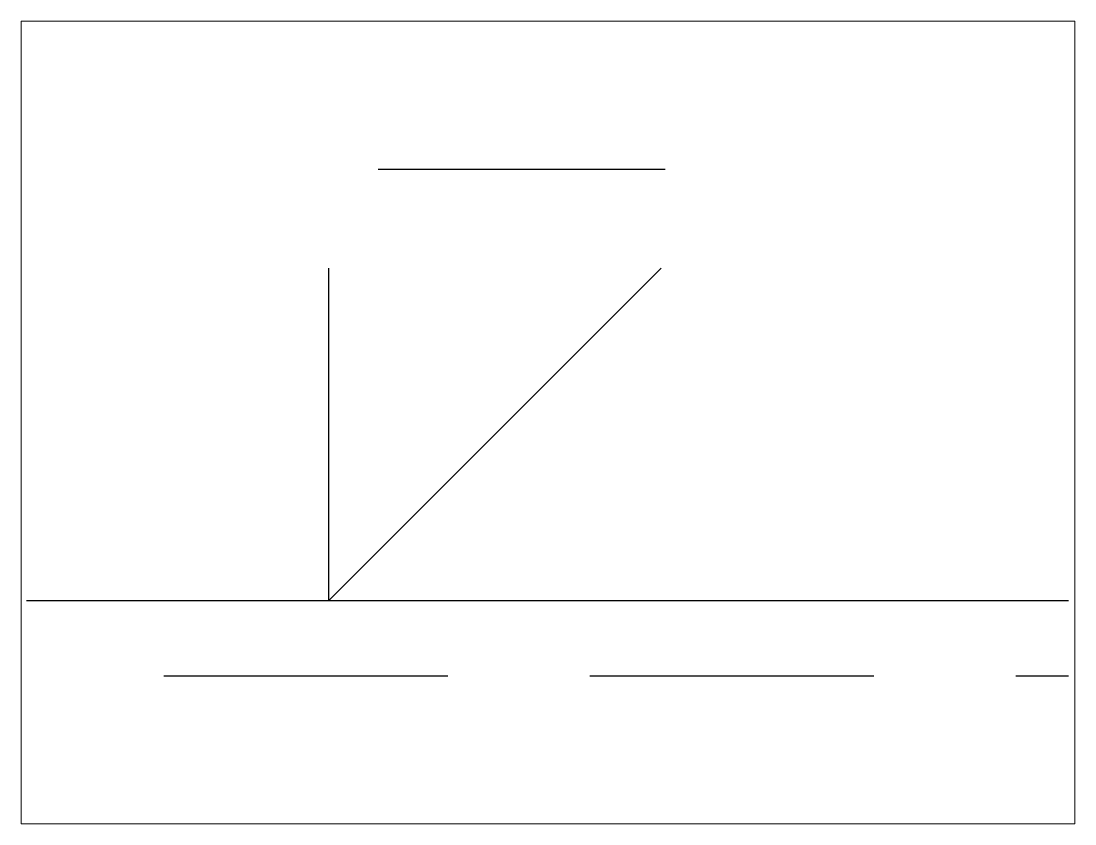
# Paper-space layout 'Layout1' of a CAD drawing. Header units: millimetres. Extents: x 1.05 to 9.45, y 0.8 to 7.2.
# The model-space entities are those that its viewports show. They can reach past a viewport. Long polylines and large blocks are cut down to what shows.
import ezdxf

# ---------------------------------------------------------------- set-up
doc = ezdxf.new("R2010")
doc.units = ezdxf.units.MM
doc.header["$MEASUREMENT"] = 0
doc.linetypes.add('DASHED_2', pattern=[3, 2, -1])
doc.layers.add('K-------ED-', color=1, linetype='Continuous')
doc.styles.add('ISO', font='isocp.shx')

# ---------------------------------------------------------------- blocks, each defined once
blk = doc.blocks.new('V-svets_h')
at = {"layer": 'K-------ED-', "color": 3}
for p, q in [((-3.6368, 3.8881), (-6.2269, 3.8881)), ((-9.3981, 0), (0, 0))]:
    blk.add_line(p, q, dxfattribs=at)
at = {"layer": 'K-------ED-', "color": 3, "linetype": 'DASHED_2'}
blk.add_line((-8.158, -0.6783), (0, -0.6783), dxfattribs=at)
at = {"layer": 'K-------ED-', "color": 3}
blk.add_lwpolyline([(-3.6718, 2.9998), (-6.6716, 0), (-6.6716, 2.9998)], dxfattribs=at)
at = {"layer": 'K-------ED-', "color": 3, "style": 'ISO'}
blk.add_attdef('D', (-3.3587, 0.3366), '', height=3, dxfattribs=at)

msp = doc.modelspace()

# ---------------------------------------------------------------- block references
msp.add_blockref('V-svets_h', (0, 0))

psp = doc.layouts.get("Layout1")

# ---------------------------------------------------------------- viewports
at = {"layer": '0'}
psp.add_viewport(center=(5.25, 4), size=(8.4, 6.4), view_center_point=(-4.6937, 1.6065), view_height=7.242634, dxfattribs=at)

doc.saveas('drawing.dxf')
